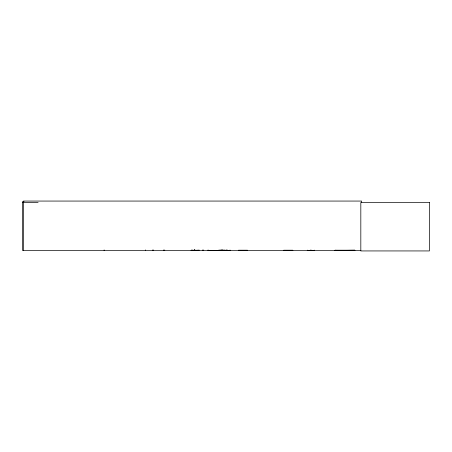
<?xml version="1.0" encoding="UTF-8"?>
<svg xmlns="http://www.w3.org/2000/svg" width="452" height="452" viewBox="0 0 452 452"><rect width="100%" height="100%" fill="white"/><g stroke="black" fill="none" stroke-linecap="round" stroke-linejoin="round"><path stroke-width="0.68" d="M335.051 250.515L335.107 250.21L335.056 250.532L354.786 250.21L354.792 250.532M335.107 250.515L335.051 250.21L354.792 250.21L354.741 250.515M335.288 250.312L348.407 250.515M335.096 250.357L354.792 250.34M191.049 250.532L196.908 250.431M191.789 250.47L191.767 250.165M191.258 250.481L191.298 250.165L191.332 250.532M196.434 250.481L196.467 250.165L196.58 250.532M222.085 250.459L222.051 250.029M24.012 201.569L22.6 201.569L22.6 250.532L360.911 250.532M22.6 202.479L38.104 202.479M238.458 250.216L247.51 250.216M283.732 250.216L292.783 250.216M208.101 250.38L222.638 250.38M238.441 250.335L247.526 250.335M283.715 250.346L292.8 250.346M238.453 250.504L247.521 250.504M283.72 250.504L292.794 250.504M314.558 250.431L307.292 250.481L307.292 250.131M224.39 250.515L224.497 250.131M219.429 250.481L219.395 250.165M230.469 250.481L208.101 250.51L208.101 249.928M225.107 250.481L225.102 250.131M219.373 250.47L219.322 250.131M361.617 202.479L361.617 201.061L23.397 201.061L23.397 250.532M314.558 250.131L314.558 250.532M311.049 250.029L311.049 250.532M310.801 250.029L310.801 250.532M230.209 250.131L230.209 250.532M229.288 250.131L229.288 250.532M227.147 250.029L227.147 250.532M226.966 250.029L226.966 250.532M226.249 250.029L226.249 250.532M226.073 250.029L226.073 250.532M224.181 250.131L224.181 250.532M224.102 250.131L224.119 250.532L224.022 250.131M223.169 250.029L223.169 250.532M222.994 250.029L222.994 250.532M222.638 249.928L222.638 250.532M222.226 250.029L222.226 250.532M221.435 250.029L221.423 250.532M221.248 250.029L221.254 250.532M221.062 250.029L221.062 250.532M220.96 250.029L220.887 250.532M220.779 250.029L220.779 250.532M219.926 250.131L219.926 250.532M218.853 250.131L218.853 250.532M203.694 249.928L203.694 250.532M202.694 249.928L202.694 250.532M198.987 249.928L198.987 250.532M197.987 249.928L197.987 250.532M195.055 250.029L195.049 250.532M194.874 250.029L194.868 250.532M194.693 250.029L194.693 250.532M194.575 250.029L194.575 250.532M194.513 250.029L194.513 250.532M194.394 250.029L194.394 250.532M194.083 249.928L194.083 250.532M192.671 249.928L192.671 250.532M191.834 250.131L191.806 250.532M191.473 250.131L191.473 250.532M164.72 249.928L164.72 250.532M163.72 249.928L163.72 250.532M153.522 249.928L153.522 250.532M152.59 249.928L152.522 250.532M145.623 249.928L145.623 250.532M104.129 249.928L104.129 250.532M429.4 202.479L360.82 202.479L360.82 250.939L429.4 250.939L429.4 202.479M219.011 250.532L219.011 250.131L218.994 250.532M196.976 250.532L196.976 250.131L196.942 250.532"/></g></svg>
